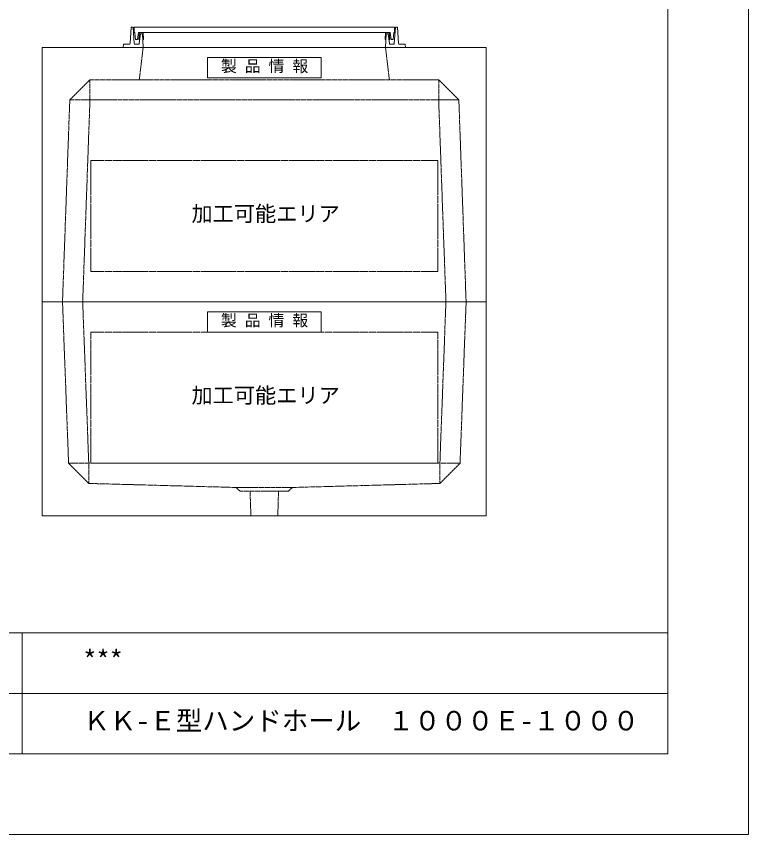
# Model space of a CAD drawing. Units: millimetres, scale not verified. Extents: x -2970 to 2970, y -2100 to 2100.
# Drawn here: x 1156 to 2970, y -2100 to -73 of the extents above; entities that cross this region are included whole.
import ezdxf
from ezdxf.enums import TextEntityAlignment as Align

# ---------------------------------------------------------------- set-up
doc = ezdxf.new("R2010")
doc.units = ezdxf.units.MM
doc.header["$LTSCALE"] = 10
doc.linetypes.add('LONG_DASHED1', pattern=[7, 6, -1])
doc.linetypes.add('LONG_DOUBLE_CHAIN', pattern=[21.8, 18, -1, 0.6, -0.6, 0.6, -1])
for name, color, linetype, lineweight in [('0-0_D-TTL', 7, 'Continuous', 9), ('0-1_Defpoints', 7, 'Continuous', 9), ('0-2_D-TTL-FRAM1', 134, 'Continuous', 9), ('0-3_D-TTL-TXT', 7, 'Continuous', 9), ('0-7_D-STR', 7, 'LONG_DASHED1', 9), ('0-8_D-STR-STR1', 7, 'LONG_DASHED1', 9), ('0-9_D-STR-STR5', 1, 'LONG_DOUBLE_CHAIN', 9), ('0-A_D-STR-STR4', 134, 'Continuous', 9)]:
    doc.layers.add(name, color=color, linetype=linetype, lineweight=lineweight)
doc.styles.add('ＭＳ ゴシック', font='')
doc.styles.get('ＭＳ ゴシック').set_extended_font_data('MS Gothic')

# ---------------------------------------------------------------- blocks, each defined once
blk = doc.blocks.new('A$C4DE05FD1')
at = {"layer": '0-0_D-TTL', "color": 134}
for p in [(57400, 38000), (2000, 2000)]:
    blk.add_line(p, (57400, 2000), dxfattribs=at)
at = {"layer": '0-1_Defpoints', "color": 134}
for p in [(59400, 42000), (0, 0)]:
    blk.add_line(p, (59400, 0), dxfattribs=at)
at = {"layer": '0-2_D-TTL-FRAM1'}
for p, q in [((19400, 5000), (57400, 5000)), ((41400, 5000), (41400, 2000)), ((32400, 3500), (57400, 3500))]:
    blk.add_line(p, q, dxfattribs=at)
blk = doc.blocks.new('A$C284D0AE2')
at = {"layer": '0-A_D-STR-STR4'}
for p, q in [((-3300, 500), (-3327.8, 98.6)), ((-3250, 500), (-3300, 500)), ((-3221.3, 98.6), (-3250, 500)), ((-3225, 500), (-3225, 370)), ((-3225, 370), (-3219.2, 370)), ((-3209.2, 360.9), (-3195, 200)), ((-3145, 200), (-3115, 370)), ((-3115, 370), (3115, 370)), ((-3090, 370), (-3106.2, 200.7)), ((-3070, 340), (-3098, 97.7)), ((-3000, 370), (-3090, 370)), ((-3020, 340), (-3070, 340)), ((-3000, 0), (-3020, 340)), ((-2991.8, 200.7), (-3000, 370)), ((3000, 370), (3090, 370)), ((3090, 370), (3106.2, 200.7)), ((-3490, 80), (-3500, 0)), ((-3500, 0), (3500, 0)), ((-3347.8, 80), (-3490, 80)), ((-3117.8, 80), (-3201.4, 80)), ((-3195, 200), (-3145, 200)), ((-3106.2, 200.7), (-3086.1, 200.7)), ((-3011.8, 200.7), (-2991.8, 200.7)), ((3106.2, 200.7), (3086.1, 200.7)), ((3117.8, 80), (3201.4, 80)), ((3347.8, 80), (3490, 80)), ((3490, 80), (3500, 0))]:
    blk.add_line(p, q, dxfattribs=at)
for points in [[(-3225, 500), (3225, 500), (3225, 370), (3219.2, 370)], [(3221.3, 98.6), (3250, 500), (3300, 500), (3327.8, 98.6)], [(3011.8, 200.7), (2991.8, 200.7), (3000, 370)], [(3000, 0), (3020, 340), (3070, 340), (3098, 97.7)], [(3209.2, 360.9), (3195, 200), (3145, 200), (3115, 370)]]:
    blk.add_lwpolyline(points, dxfattribs=at)
for centre, radius, start, end in [((-3219.2, 360), 10, 5.04245, 90), ((3219.2, 360), 10, 90, 174.95755), ((-3347.8, 100), 20, 270, 356.0372), ((-3201.4, 100), 20, 184.08562, 270), ((-3117.8, 100), 20, 270, 353.41806), ((3117.8, 100), 20, 186.58194, 270), ((3201.4, 100), 20, 270, 355.91438), ((3347.8, 100), 20, 183.9628, 270)]:
    blk.add_arc(centre, radius, start, end, dxfattribs=at)
blk = doc.blocks.new('A$C3FC15DFF')
at = {"layer": '0-8_D-STR-STR1', "linetype": 'Continuous'}
blk.add_lwpolyline([(-1410, 0), (1410, 0), (1410, -500), (-1410, -500)], close=True, dxfattribs=at)
at = {"layer": '0-8_D-STR-STR1', "style": 'ＭＳ ゴシック'}
blk.add_text('製 品 情 報', height=288.6, dxfattribs=at).set_placement((-1074.8, -441.3), align=Align.BOTTOM_LEFT)
blk = doc.blocks.new('A$C56F9050B')
at = {"layer": '0-7_D-STR'}
for p, q in [((-3000, 6300), (-3100, 5500)), ((3000, 6300), (3100, 5500)), ((-4820, 5000), (-4320, 5500)), ((-4320, 5000), (-4320, 5500)), ((4320, 5000), (4320, 5500)), ((-4820, 5000), (-5000, 0)), ((4820, 5000), (-4820, 5000)), ((-4320, 5000), (-4500, 0)), ((4320, 5000), (4500, 0)), ((4820, 5000), (5000, 0))]:
    blk.add_line(p, q, dxfattribs=at)
at = {"layer": '0-7_D-STR', "linetype": 'Continuous'}
for p in [(5500, 6300), (-5500, 0)]:
    blk.add_line(p, (5500, 0), dxfattribs=at)
blk.add_lwpolyline([(-5500, 0), (-5500, 6300), (5500, 6300)], dxfattribs=at)
at = {"layer": '0-7_D-STR'}
blk.add_lwpolyline([(4820, 5000), (4320, 5500), (-4320, 5500)], dxfattribs=at)
at = {"layer": '0-9_D-STR-STR5'}
for p, q in [((-4300, 3500), (-4300, 750)), ((4300, 3500), (-4300, 3500)), ((4300, 3500), (4300, 750)), ((4300, 750), (-4300, 750))]:
    blk.add_line(p, q, dxfattribs=at)
at = {"layer": '0-8_D-STR-STR1'}
blk.add_blockref('A$C3FC15DFF', (0, 6050), dxfattribs=at)
blk = doc.blocks.new('A$C510E0315')
at = {"layer": '0-7_D-STR'}
for p, q in [((-5000, 0), (-4850, -4000)), ((-4500, 0), (-4350, -4000)), ((4500, 0), (4350, -4000)), ((5000, 0), (4850, -4000)), ((-4350, -4500), (-4850, -4000)), ((4850, -4000), (-4850, -4000)), ((-4350, -4500), (-4350, -4000)), ((4350, -4500), (4850, -4000)), ((4350, -4500), (4350, -4000)), ((-4350, -4500), (-700, -4600)), ((700, -4600), (-700, -4600)), ((-600, -4690), (-700, -4600)), ((600, -4690), (700, -4600)), ((4350, -4500), (700, -4600)), ((600, -4690), (-600, -4690)), ((-333, -5300), (-352.5, -4690)), ((333, -5300), (352.5, -4690))]:
    blk.add_line(p, q, dxfattribs=at)
at = {"layer": '0-7_D-STR', "linetype": 'Continuous'}
for p, q in [((5500, -5300), (5500, 0)), ((-5500, -5300), (5500, -5300))]:
    blk.add_line(p, q, dxfattribs=at)
blk.add_lwpolyline([(-5500, -5300), (-5500, 0), (5500, 0)], dxfattribs=at)
at = {"layer": '0-9_D-STR-STR5'}
for p, q in [((4300, -750), (4300, -4000)), ((4300, -4000), (-4300, -4000))]:
    blk.add_line(p, q, dxfattribs=at)
blk.add_lwpolyline([(4300, -750), (-4300, -750), (-4300, -4000)], dxfattribs=at)
at = {"layer": '0-8_D-STR-STR1'}
blk.add_blockref('A$C3FC15DFF', (0, -250), dxfattribs=at)

msp = doc.modelspace()

# ---------------------------------------------------------------- block references
at = {"layer": '0-0_D-TTL', "xscale": 0.1, "yscale": 0.1}
msp.add_blockref('A$C4DE05FD1', (-2970, -2100), dxfattribs=at)
at = {"layer": '0-7_D-STR', "xscale": 0.1, "yscale": 0.1}
for name in ['A$C56F9050B', 'A$C510E0315']:
    msp.add_blockref(name, (1770, -780), dxfattribs=at)
at = {"layer": '0-A_D-STR-STR4', "xscale": 0.1, "yscale": 0.1}
msp.add_blockref('A$C284D0AE2', (1770, -150), dxfattribs=at)

# ---------------------------------------------------------------- texts
at = {"layer": '0-3_D-TTL-TXT', "style": 'ＭＳ ゴシック'}
for s, p in [('***', (1321.32, -1706.2)), ('ＫＫ-Ｅ型ハンドホール\u3000１０００Ｅ-１０００', (1321.32, -1856.2))]:
    msp.add_text(s, height=48.09, dxfattribs=at).set_placement(p, align=Align.BOTTOM_LEFT)
at = {"layer": '0-9_D-STR-STR5', "style": 'ＭＳ ゴシック'}
for p in [(1589.52, -592.53), (1589.52, -1042.53)]:
    msp.add_text('加工可能エリア', height=38.49, dxfattribs=at).set_placement(p, align=Align.BOTTOM_LEFT)

doc.saveas('drawing.dxf')
